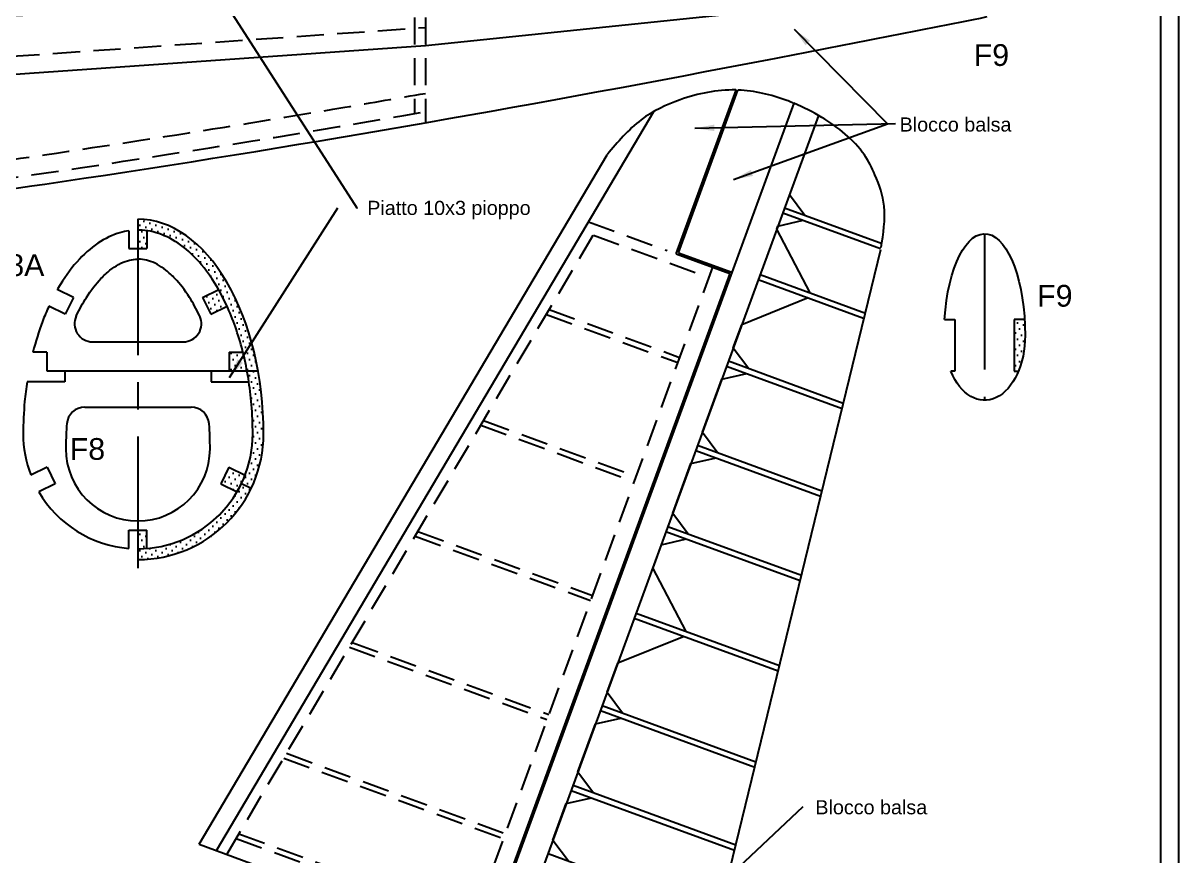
# Model space of a CAD drawing. Header units: millimetres. Extents: x 0 to 7380, y 0 to 3834.
# Drawn here: x 869.8 to 1189, y 308 to 537.9 of the extents above; entities that cross this region are included whole.
import ezdxf

# ---------------------------------------------------------------- set-up
doc = ezdxf.new("R2010")
doc.units = ezdxf.units.MM
doc.header["$LTSCALE"] = 30
doc.linetypes.add('CENTRO', pattern=[2, 1.25, -0.25, 0.25, -0.25])
doc.linetypes.add('NASCOSTA', pattern=[0.375, 0.25, -0.125])
doc.layers.get('0').update_dxf_attribs({"color": 2})
for name, color, linetype in [('1', 1, 'CENTRO'), ('2', 3, 'Continuous'), ('3', 4, 'Continuous'), ('n', 6, 'NASCOSTA'), ('quote', 140, 'Continuous')]:
    doc.layers.add(name, color=color, linetype=linetype)
doc.styles.get("Standard").update_dxf_attribs({"font": 'arial.ttf'})
doc.dimstyles.get("Standard").update_dxf_attribs({"dimscale": 30, "dimtxt": 0.13, "dimasz": 0.18, "dimexe": 0.18, "dimexo": 0.0625, "dimgap": 0.09, "dimtad": 0, "dimtih": 1, "dimtoh": 1, "dimdec": 0, "dimzin": 0, "dimdsep": 46, "dimtxsty": 'Standard', "dimcen": 0.09, "dimadec": 0, "dimazin": 0, "dimtfac": 1, "dimtdec": 0, "dimtofl": 0, "dimtmove": 0, "dimatfit": 3, "dimfxl": 1, "dimtolj": 1, "dimtzin": 0, "dimarcsym": 0})

# ---------------------------------------------------------------- blocks, each defined once
blk = doc.blocks.new('CONT')
at = {"layer": '2'}
for p, q in [((11890, 0), (11890, 8460)), ((11840, 50), (11840, 8410))]:
    blk.add_line(p, q, dxfattribs=at)

msp = doc.modelspace()

# ---------------------------------------------------------------- hatches: boundary and pattern name
at = {"layer": 'quote'}
h = msp.add_hatch(dxfattribs=at)
h.set_pattern_fill('DOTS', color=256, angle=45)
edge = h.paths.add_edge_path(flags=17)
edge.add_spline(control_points=[(903.97, 480.61), (903.52, 480.68), (903.07, 480.72), (902.24, 480.78), (901.86, 480.79), (901.47, 480.79)], knot_values=[3.05708, 3.05708, 3.05708, 3.05708, 3.102816, 3.102816, 3.141589, 3.141589, 3.141589, 3.141589], degree=3, periodic=0)
edge.add_line((901.47, 480.79), (901.47, 475.66))
edge.add_line((901.47, 475.66), (903.97, 475.66))
edge.add_line((903.97, 475.66), (903.97, 480.61))
edge = h.paths.add_edge_path()
edge.add_ellipse((901.47, 424.51), major_axis=(0, -59.29), ratio=0.585289, start_angle=117.7073, end_angle=180)
edge.add_line((901.47, 483.79), (901.47, 480.79))
edge.add_spline(control_points=[(901.47, 480.79), (901.86, 480.79), (902.24, 480.78), (902.69, 480.75), (902.76, 480.74), (902.82, 480.74)], knot_values=[3.095918, 3.095918, 3.095918, 3.095918, 3.134691, 3.134691, 3.141589, 3.141589, 3.141589, 3.141589], degree=3, periodic=0)
edge.add_spline(control_points=[(902.82, 480.74), (903.21, 480.71), (903.59, 480.67), (903.97, 480.61)], knot_values=[3.05708, 3.05708, 3.05708, 3.05708, 3.095918, 3.095918, 3.095918, 3.095918], degree=3, periodic=0)
edge.add_spline(control_points=[(903.97, 480.61), (904.02, 480.6), (904.07, 480.6), (904.11, 480.59)], knot_values=[3.05234, 3.05234, 3.05234, 3.05234, 3.05708, 3.05708, 3.05708, 3.05708], degree=3, periodic=0)
edge.add_spline(control_points=[(904.14, 480.59), (904.61, 480.51), (905.09, 480.42), (905.56, 480.31)], knot_values=[3.003365, 3.003365, 3.003365, 3.003365, 3.051444, 3.051444, 3.051444, 3.051444], degree=3, periodic=0)
edge.add_spline(control_points=[(905.59, 480.3), (906.02, 480.2), (906.45, 480.08), (906.88, 479.94)], knot_values=[2.9586, 2.9586, 2.9586, 2.9586, 3.002475, 3.002475, 3.002475, 3.002475], degree=3, periodic=0)
edge.add_spline(control_points=[(906.96, 479.92), (907.42, 479.77), (907.87, 479.61), (908.33, 479.42)], knot_values=[2.909602, 2.909602, 2.909602, 2.909602, 2.955912, 2.955912, 2.955912, 2.955912], degree=3, periodic=0)
edge.add_spline(control_points=[(908.41, 479.39), (908.52, 479.34), (908.64, 479.29), (909.05, 479.12), (909.35, 478.98), (909.64, 478.84)], knot_values=[2.864855, 2.864855, 2.864855, 2.864855, 2.876608, 2.876608, 2.906937, 2.906937, 2.906937, 2.906937], degree=3, periodic=0)
edge.add_spline(control_points=[(909.64, 478.84), (909.69, 478.82), (909.73, 478.79), (909.78, 478.77)], knot_values=[2.860373, 2.860373, 2.860373, 2.860373, 2.864855, 2.864855, 2.864855, 2.864855], degree=3, periodic=0)
edge.add_spline(control_points=[(909.78, 478.77), (910.21, 478.56), (910.65, 478.33), (911.08, 478.08)], knot_values=[2.815829, 2.815829, 2.815829, 2.815829, 2.860373, 2.860373, 2.860373, 2.860373], degree=3, periodic=0)
edge.add_spline(control_points=[(911.08, 478.08), (911.12, 478.05), (911.17, 478.03), (911.21, 478)], knot_values=[2.811393, 2.811393, 2.811393, 2.811393, 2.815829, 2.815829, 2.815829, 2.815829], degree=3, periodic=0)
edge.add_spline(control_points=[(911.21, 478), (911.6, 477.77), (911.99, 477.53), (912.38, 477.27)], knot_values=[2.771109, 2.771109, 2.771109, 2.771109, 2.811393, 2.811393, 2.811393, 2.811393], degree=3, periodic=0)
edge.add_spline(control_points=[(912.38, 477.27), (912.44, 477.23), (912.5, 477.19), (912.56, 477.15)], knot_values=[2.764828, 2.764828, 2.764828, 2.764828, 2.771109, 2.771109, 2.771109, 2.771109], degree=3, periodic=0)
edge.add_spline(control_points=[(912.56, 477.15), (912.97, 476.87), (913.38, 476.57), (913.79, 476.26)], knot_values=[2.722042, 2.722042, 2.722042, 2.722042, 2.764828, 2.764828, 2.764828, 2.764828], degree=3, periodic=0)
edge.add_spline(control_points=[(913.79, 476.26), (913.85, 476.22), (913.91, 476.17), (913.97, 476.13)], knot_values=[2.715843, 2.715843, 2.715843, 2.715843, 2.722042, 2.722042, 2.722042, 2.722042], degree=3, periodic=0)
edge.add_spline(control_points=[(913.97, 476.13), (914.24, 475.92), (914.5, 475.7), (914.87, 475.4), (914.96, 475.32), (915.06, 475.24)], knot_values=[2.677396, 2.677396, 2.677396, 2.677396, 2.705686, 2.705686, 2.715843, 2.715843, 2.715843, 2.715843], degree=3, periodic=0)
edge.add_spline(control_points=[(915.06, 475.24), (915.13, 475.17), (915.21, 475.11), (915.29, 475.04)], knot_values=[2.669354, 2.669354, 2.669354, 2.669354, 2.677396, 2.677396, 2.677396, 2.677396], degree=3, periodic=0)
edge.add_spline(control_points=[(915.29, 475.04), (915.67, 474.71), (916.05, 474.36), (916.43, 473.99)], knot_values=[2.628305, 2.628305, 2.628305, 2.628305, 2.669354, 2.669354, 2.669354, 2.669354], degree=3, periodic=0)
edge.add_spline(control_points=[(916.43, 473.99), (916.51, 473.92), (916.58, 473.85), (916.65, 473.78)], knot_values=[2.620318, 2.620318, 2.620318, 2.620318, 2.628305, 2.628305, 2.628305, 2.628305], degree=3, periodic=0)
edge.add_spline(control_points=[(916.65, 473.78), (916.99, 473.45), (917.32, 473.1), (917.66, 472.75)], knot_values=[2.583664, 2.583664, 2.583664, 2.583664, 2.620318, 2.620318, 2.620318, 2.620318], degree=3, periodic=0)
edge.add_spline(control_points=[(917.66, 472.75), (917.75, 472.65), (917.83, 472.56), (917.92, 472.46)], knot_values=[2.573824, 2.573824, 2.573824, 2.573824, 2.583664, 2.583664, 2.583664, 2.583664], degree=3, periodic=0)
edge.add_spline(control_points=[(917.92, 472.46), (918.59, 471.74), (919.24, 470.97), (919.88, 470.15)], knot_values=[2.500029, 2.500029, 2.500029, 2.500029, 2.573824, 2.573824, 2.573824, 2.573824], degree=3, periodic=0)
edge.add_spline(control_points=[(919.88, 470.15), (920.05, 469.93), (920.22, 469.71), (920.71, 469.06), (921.02, 468.63), (921.33, 468.19)], knot_values=[2.443062, 2.443062, 2.443062, 2.443062, 2.46317, 2.46317, 2.500029, 2.500029, 2.500029, 2.500029], degree=3, periodic=0)
edge.add_spline(control_points=[(921.33, 468.19), (921.43, 468.04), (921.53, 467.89), (921.64, 467.74)], knot_values=[2.430585, 2.430585, 2.430585, 2.430585, 2.443062, 2.443062, 2.443062, 2.443062], degree=3, periodic=0)
edge.add_spline(control_points=[(921.64, 467.74), (922.35, 466.7), (923.03, 465.6), (923.69, 464.45)], knot_values=[2.344618, 2.344618, 2.344618, 2.344618, 2.430585, 2.430585, 2.430585, 2.430585], degree=3, periodic=0)
edge.add_line((923.74, 464.36), (923.74, 464.36))
edge.add_spline(control_points=[(923.74, 464.36), (923.82, 464.22), (923.9, 464.08), (923.97, 463.94)], knot_values=[2.332071, 2.332071, 2.332071, 2.332071, 2.34243, 2.34243, 2.34243, 2.34243], degree=3, periodic=0)
edge.add_spline(control_points=[(923.97, 463.94), (924.42, 463.14), (924.85, 462.32), (925.27, 461.48)], knot_values=[2.273283, 2.273283, 2.273283, 2.273283, 2.332071, 2.332071, 2.332071, 2.332071], degree=3, periodic=0)
edge.add_spline(control_points=[(925.27, 461.48), (925.51, 460.99), (925.75, 460.5), (925.98, 460)], knot_values=[2.2395, 2.2395, 2.2395, 2.2395, 2.273283, 2.273283, 2.273283, 2.273283], degree=3, periodic=0)
edge.add_spline(control_points=[(925.98, 460), (926.01, 459.93), (926.04, 459.86), (926.07, 459.79)], knot_values=[2.234746, 2.234746, 2.234746, 2.234746, 2.2395, 2.2395, 2.2395, 2.2395], degree=3, periodic=0)
edge.add_line((926.07, 459.79), (926.07, 459.79))
edge.add_spline(control_points=[(926.07, 459.79), (926.15, 459.63), (926.22, 459.47), (926.59, 458.66), (926.87, 458), (927.14, 457.33)], knot_values=[2.180723, 2.180723, 2.180723, 2.180723, 2.191638, 2.191638, 2.234746, 2.234746, 2.234746, 2.234746], degree=3, periodic=0)
edge.add_spline(control_points=[(927.14, 457.33), (927.39, 456.72), (927.63, 456.1), (927.87, 455.47)], knot_values=[2.14129, 2.14129, 2.14129, 2.14129, 2.180723, 2.180723, 2.180723, 2.180723], degree=3, periodic=0)
edge.add_spline(control_points=[(927.87, 455.47), (928.22, 454.54), (928.55, 453.59), (928.87, 452.63)], knot_values=[2.083085, 2.083085, 2.083085, 2.083085, 2.14129, 2.14129, 2.14129, 2.14129], degree=3, periodic=0)
edge.add_spline(control_points=[(928.87, 452.63), (929.06, 452.05), (929.24, 451.47), (929.42, 450.89)], knot_values=[2.048457, 2.048457, 2.048457, 2.048457, 2.083085, 2.083085, 2.083085, 2.083085], degree=3, periodic=0)
edge.add_spline(control_points=[(929.42, 450.89), (929.8, 449.64), (930.15, 448.36), (930.48, 447.06)], knot_values=[1.974316, 1.974316, 1.974316, 1.974316, 2.048457, 2.048457, 2.048457, 2.048457], degree=3, periodic=0)
edge.add_spline(control_points=[(930.48, 447.06), (930.5, 446.94), (930.53, 446.83), (930.56, 446.7), (930.57, 446.7), (930.57, 446.69)], knot_values=[1.967327, 1.967327, 1.967327, 1.967327, 1.973902, 1.973902, 1.974316, 1.974316, 1.974316, 1.974316], degree=3, periodic=0)
edge.add_spline(control_points=[(930.57, 446.69), (930.64, 446.4), (930.71, 446.11), (930.77, 445.83)], knot_values=[1.95103, 1.95103, 1.95103, 1.95103, 1.967327, 1.967327, 1.967327, 1.967327], degree=3, periodic=0)
edge.add_spline(control_points=[(930.77, 445.83), (931.07, 444.54), (931.35, 443.24), (931.59, 441.92)], knot_values=[1.878713, 1.878713, 1.878713, 1.878713, 1.95103, 1.95103, 1.95103, 1.95103], degree=3, periodic=0)
edge.add_line((931.59, 441.92), (934.64, 441.92))
edge = h.paths.add_edge_path(flags=17)
edge.add_spline(control_points=[(926.07, 459.79), (925.34, 461.39), (924.56, 462.92), (923.74, 464.36)], knot_values=[2.234746, 2.234746, 2.234746, 2.234746, 2.34243, 2.34243, 2.34243, 2.34243], degree=3, periodic=0)
edge.add_line((923.74, 464.36), (919.31, 462.16))
edge.add_line((919.31, 462.16), (921.6, 457.56))
edge.add_line((921.6, 457.56), (926.07, 459.79))
edge = h.paths.add_edge_path(flags=17)
edge.add_spline(control_points=[(931.59, 441.92), (931.29, 443.55), (930.95, 445.14), (930.53, 446.83), (930.5, 446.94), (930.48, 447.06)], knot_values=[1.878713, 1.878713, 1.878713, 1.878713, 1.96774, 1.96774, 1.974316, 1.974316, 1.974316, 1.974316], degree=3, periodic=0)
edge.add_line((930.48, 447.06), (926.68, 447.06))
edge.add_line((926.68, 447.06), (926.68, 441.92))
edge.add_line((926.68, 441.92), (931.59, 441.92))
edge = h.paths.add_edge_path()
edge.add_ellipse((901.47, 424.51), major_axis=(0, -59.29), ratio=0.585289, start_angle=90, end_angle=117.7073)
edge.add_line((934.64, 441.92), (931.59, 441.92))
edge.add_spline(control_points=[(931.59, 441.92), (931.78, 440.93), (931.95, 439.93), (932.1, 438.92)], knot_values=[1.824302, 1.824302, 1.824302, 1.824302, 1.878713, 1.878713, 1.878713, 1.878713], degree=3, periodic=0)
edge.add_spline(control_points=[(932.1, 438.92), (932.41, 436.84), (932.66, 434.72), (933.06, 429.91), (933.17, 427.21), (933.17, 424.51)], knot_values=[1.570796, 1.570796, 1.570796, 1.570796, 1.683449, 1.683449, 1.824302, 1.824302, 1.824302, 1.824302], degree=3, periodic=0)
edge.add_arc((901.47, 424.51), 31.7, 339.0396, 360, ccw=False)
edge.add_line((931.08, 413.17), (931.08, 413.16))
edge.add_line((931.08, 413.16), (931.05, 413.1))
edge.add_arc((901.47, 424.51), 31.7, 334.3957, 338.9122, ccw=False)
edge.add_line((930.06, 410.81), (932.77, 409.51))
edge.add_arc((901.47, 424.51), 34.7, 334.3927, 360)
h.paths.add_polyline_path([(932.77, 409.51), (930.06, 410.81, -0.020014), (928.87, 408.56), (928.86, 408.54), (928.86, 408.54, -0.26679), (901.47, 392.81), (901.47, 389.81, 0.2886)])
h.paths.add_polyline_path([(903.97, 397.94), (901.47, 397.94), (901.47, 392.81, 0.019736), (903.97, 392.9)], flags=17)
h.paths.add_polyline_path([(930.06, 410.81, -0.020014), (928.87, 408.56), (928.86, 408.54), (924.35, 410.7), (926.57, 415.33), (931.08, 413.16), (931.05, 413.1, -0.01971)])
h = msp.add_hatch(dxfattribs=at)
h.set_pattern_fill('DOTS', color=256, angle=45)
edge = h.paths.add_edge_path()
edge.add_ellipse((1135.33, 451.64), major_axis=(0, -28.15), ratio=0.397884, start_angle=90, end_angle=111.9907)
edge.add_line((1146.38, 456.1), (1143.53, 456.1))
edge.add_line((1143.53, 456.1), (1143.53, 441.8))
edge.add_line((1143.53, 441.8), (1144.67, 441.8))
edge.add_ellipse((1135.33, 451.64), major_axis=(0, -17.84), ratio=0.627822, start_angle=43.5155, end_angle=90)

# ---------------------------------------------------------------- linework, layer by layer
at = {"layer": '1'}
for p, q in [((901.47, 483.79), (901.47, 387.46)), ((1135.33, 479.79), (1135.33, 433.8))]:
    msp.add_line(p, q, dxfattribs=at)
msp.add_open_spline([(594.77, 531.99), (619.96, 532.48), (684.36, 533.72), (792.31, 538.62), (927.06, 541.15), (1055.11, 547.07), (1138.86, 557.87), (1171.07, 562.02)], degree=3, knots=[0, 0, 0, 0, 75.57534, 193.232242, 324.129117, 479.960605, 577.385911, 577.385911, 577.385911, 577.385911], dxfattribs=at)
at = {"layer": '2'}
for p, q in [((1082.2, 516), (1082.66, 515.81)), ((918.36, 311.2), (1031.09, 501.61)), ((1053.2, 255.9), (1106.63, 475.47)), ((918.36, 311.2), (935.01, 305.1))]:
    msp.add_line(p, q, dxfattribs=at)
msp.add_arc((901.47, 424.51), 34.7, 270, 0, dxfattribs=at)
msp.add_ellipse((901.47, 424.51), major_axis=(0, -59.29), ratio=0.585289, start_param=1.570796, end_param=3.141593, dxfattribs=at)
at = {"layer": '2', "extrusion": (0, 0, -1)}
for major_axis, ratio, start_param, end_param in [((0, -28.15), 0.397884, 1.730115, 4.712389), ((0, -17.84), 0.627822, 4.712389, 7.269753)]:
    msp.add_ellipse((1135.33, 451.64), major_axis=major_axis, ratio=ratio, start_param=start_param, end_param=end_param, dxfattribs=at)
at = {"layer": '2'}
for points, knots in [([(629.64, 466.59), (631.91, 466.74), (679.07, 469.87), (764.87, 478.44), (911.58, 497.71), (1033.12, 519.42), (1116.01, 535.74), (1136.07, 539.72)], [377.181906, 377.181906, 377.181906, 377.181906, 384.010044, 518.988767, 635.738099, 827.8654, 889.211836, 889.211836, 889.211836, 889.211836]), ([(1066.68, 519.47), (1066.66, 519.47), (1061.42, 519.59), (1052.16, 517.7), (1039.54, 511.68), (1034, 505.08), (1031.09, 501.61)], [67.437425, 67.437425, 67.437425, 67.437425, 67.509494, 83.140369, 95.231432, 108.665486, 108.665486, 108.665486, 108.665486]), ([(1082.2, 516), (1081.71, 516.2), (1076.92, 518.06), (1071.81, 519.27), (1067.21, 519.45)], [51.52129, 51.52129, 51.52129, 51.52129, 53.10905, 66.911016, 66.911016, 66.911016, 66.911016]), ([(1106.73, 475.95), (1107.36, 479.79), (1108.48, 486.65), (1105.59, 495.29), (1100.9, 504.5), (1092.53, 511.03), (1085.32, 514.7), (1082.66, 515.81)], [0, 0, 0, 0, 11.491589, 20.511254, 26.706525, 42.374873, 51.02067, 51.02067, 51.02067, 51.02067])]:
    msp.add_open_spline(points, degree=3, knots=knots, dxfattribs=at)
at = {"layer": '3'}
for p, q in [((980.86, 531.74), (1136.07, 547.87)), ((597.77, 504.99), (980.86, 531.74)), ((1050.12, 474.25), (1066.68, 519.47)), ((1050.76, 474.55), (1067.21, 519.45)), ((1082.66, 515.81), (998.41, 285.87)), ((923.13, 309.45), (1043.95, 513.52)), ((1089.42, 512.46), (1005.07, 282.25)), ((1089.42, 512.46), (1005.07, 282.25)), ((1081.42, 490.62), (1085.7, 484.9)), ((1079.56, 485.55), (1106.54, 475.67)), ((1080.08, 486.96), (1107.05, 477.08)), ((1078.22, 481.89), (1085.18, 483.49)), ((898.97, 480.61), (898.97, 475.66)), ((903.97, 480.61), (903.97, 475.66)), ((1077.9, 481), (1078.22, 481.89)), ((1087.13, 463.46), (1077.9, 481)), ((898.97, 475.66), (903.97, 475.66)), ((1050.12, 474.25), (1064.92, 468.83)), ((1050.76, 474.55), (1065.56, 469.13)), ((1064.92, 468.83), (997.97, 286.11)), ((1072.81, 467.12), (1101.92, 456.45)), ((1073.32, 468.52), (1102.43, 457.86)), ((883.64, 462.16), (879.16, 464.39)), ((919.31, 462.16), (923.79, 464.39)), ((881.35, 457.56), (876.87, 459.79)), ((883.64, 462.16), (881.35, 457.56)), ((919.31, 462.16), (921.6, 457.56)), ((921.6, 457.56), (926.07, 459.79)), ((1086.62, 462.06), (1068.24, 454.64)), ((1065.92, 448.31), (1068.24, 454.64)), ((1124.27, 456.1), (1127.13, 456.1)), ((1127.13, 456.1), (1127.13, 441.8)), ((1143.53, 456.1), (1143.53, 441.8)), ((1146.38, 456.1), (1143.53, 456.1)), ((876.27, 447.06), (872.47, 447.06)), ((876.27, 447.06), (876.27, 441.92)), ((888.95, 449.92), (914, 449.92)), ((926.68, 447.06), (930.48, 447.06)), ((926.68, 447.06), (926.68, 441.92)), ((1065.92, 448.31), (1070.2, 442.59)), ((1064.58, 444.65), (1096.3, 433.03)), ((876.27, 441.92), (934.64, 441.92)), ((881.27, 441.92), (881.27, 438.92)), ((921.68, 441.92), (921.68, 438.92)), ((1062.72, 439.58), (1069.68, 441.18)), ((1064.06, 443.24), (1095.95, 431.56)), ((1127.13, 441.8), (1125.98, 441.8)), ((1143.53, 441.8), (1144.67, 441.8)), ((881.27, 438.92), (870.85, 438.92)), ((921.68, 438.92), (932.1, 438.92)), ((1057.39, 425.03), (1062.72, 439.58)), ((886.81, 431.92), (916.14, 431.92)), ((1057.39, 425.03), (1061.67, 419.31)), ((1055.53, 419.96), (1090.05, 407.31)), ((1056.05, 421.37), (1090.4, 408.78)), ((876.37, 415.33), (871.87, 413.16)), ((876.37, 415.33), (878.59, 410.7)), ((926.57, 415.33), (924.35, 410.7)), ((926.57, 415.33), (931.08, 413.16)), ((1049.18, 402.63), (1054.19, 416.3)), ((1054.19, 416.3), (1061.15, 417.9)), ((931.08, 413.16), (928.86, 408.54)), ((878.59, 410.7), (874.09, 408.54)), ((924.35, 410.7), (928.86, 408.54)), ((1049.18, 402.63), (1053.46, 396.91)), ((898.97, 397.94), (903.97, 397.94)), ((898.97, 392.9), (898.97, 397.94)), ((903.97, 392.9), (903.97, 397.94)), ((1047.32, 397.56), (1084.37, 383.99)), ((1047.84, 398.97), (1084.73, 385.46)), ((1045.98, 393.91), (1043.65, 387.53)), ((1045.98, 393.91), (1052.95, 395.5)), ((1052.89, 369.99), (1043.65, 387.53)), ((1038.56, 373.64), (1078.31, 359.08)), ((1039.08, 375.05), (1078.67, 360.54)), ((1052.37, 368.58), (1033.99, 361.16)), ((1031.06, 353.17), (1033.99, 361.16)), ((1031.06, 353.17), (1035.34, 347.45)), ((1029.2, 348.1), (1071.84, 332.48)), ((1029.72, 349.51), (1072.19, 333.95)), ((1027.86, 344.44), (1034.82, 346.04)), ((1022.99, 331.16), (1027.86, 344.44)), ((1022.99, 331.16), (1027.28, 325.44)), ((1021.14, 326.09), (1066.26, 309.56)), ((1021.65, 327.5), (1066.61, 311.03)), ((1019.8, 322.43), (1026.76, 324.03)), ((1016.09, 312.32), (1019.8, 322.43)), ((1016.09, 312.32), (1020.37, 306.6)), ((1014.75, 308.66), (1061.84, 291.41))]:
    msp.add_line(p, q, dxfattribs=at)
for centre, radius, start, end in [((888.95, 454.92), 5, 154.6832, 270), ((914, 454.92), 5, 270, 25.3168), ((886.81, 426.92), 5, 90, 175.627), ((916.14, 426.92), 5, 4.373, 90), ((901.47, 424.51), 31.7, 180, 200.9604), ((901.47, 424.51), 31.7, 270, 0), ((901.47, 420.38), 19.91, 180, 0), ((901.47, 424.51), 31.7, 210.248, 265.4774)]:
    msp.add_arc(centre, radius, start, end, dxfattribs=at)
for points, knots in [([(898.97, 480.61), (898.14, 480.49), (897.31, 480.31), (894.44, 479.47), (892.4, 478.5), (888.4, 475.8), (886.44, 474.07), (882.73, 469.88), (880.98, 467.42), (879.32, 464.56), (879.27, 464.46), (879.21, 464.36)], [3.2261033, 3.2261033, 3.2261033, 3.2261033, 3.3104473, 3.3104473, 3.5180789, 3.5180789, 3.7257105, 3.7257105, 3.9333421, 3.9333421, 3.9407637, 3.9407637, 3.9407637, 3.9407637]), ([(933.17, 424.51), (933.17, 427.21), (933.06, 429.91), (932.44, 437.44), (931.67, 442.2), (929.46, 451.22), (928.01, 455.46), (924.58, 463.14), (922.58, 466.57), (918.63, 471.83), (916.73, 473.85), (912.81, 477.11), (910.79, 478.37), (906.72, 480.12), (904.67, 480.62), (902.24, 480.78), (901.86, 480.79), (901.47, 480.79)], [1.570796, 1.570796, 1.570796, 1.570796, 1.71165, 1.71165, 1.96774, 1.96774, 2.22383, 2.22383, 2.479921, 2.479921, 2.687552, 2.687552, 2.895184, 2.895184, 3.102816, 3.102816, 3.141589, 3.141589, 3.141589, 3.141589]), ([(884.43, 457.06), (884.44, 457.1), (884.46, 457.13), (885.34, 458.98), (886.27, 460.66), (888.53, 464.23), (889.89, 465.97), (892.08, 468.29), (892.92, 469.05), (894.55, 470.33), (895.34, 470.86), (896.97, 471.76), (897.78, 472.1), (899.33, 472.58), (900.06, 472.71), (901.01, 472.78), (901.25, 472.79), (901.48, 472.79)], [2.2504029, 2.2504029, 2.2504029, 2.2504029, 2.2530442, 2.2530442, 2.3962634, 2.3962634, 2.5892217, 2.5892217, 2.7087525, 2.7087525, 2.8282832, 2.8282832, 2.9632812, 2.9632812, 3.0982791, 3.0982791, 3.1415895, 3.1415895, 3.1415895, 3.1415895]), ([(918.52, 457.06), (918.5, 457.1), (918.49, 457.13), (917.61, 458.98), (916.68, 460.66), (914.42, 464.23), (913.06, 465.97), (910.86, 468.29), (910.03, 469.05), (908.4, 470.33), (907.6, 470.86), (905.98, 471.76), (905.16, 472.1), (903.62, 472.58), (902.89, 472.71), (901.93, 472.78), (901.7, 472.79), (901.47, 472.79)], [2.2504029, 2.2504029, 2.2504029, 2.2504029, 2.2530442, 2.2530442, 2.3962634, 2.3962634, 2.5892217, 2.5892217, 2.7087525, 2.7087525, 2.8282832, 2.8282832, 2.9632812, 2.9632812, 3.0982791, 3.0982791, 3.1415895, 3.1415895, 3.1415895, 3.1415895]), ([(876.87, 459.79), (876.24, 458.42), (875.65, 456.99), (874.09, 452.84), (873.21, 450), (872.47, 447.06)], [4.0484373, 4.0484373, 4.0484373, 4.0484373, 4.1409738, 4.1409738, 4.3088689, 4.3088689, 4.3088689, 4.3088689]), ([(870.85, 438.92), (870.58, 437.12), (870.35, 435.29), (869.91, 430.49), (869.77, 427.5), (869.77, 424.51)], [4.4588846, 4.4588846, 4.4588846, 4.4588846, 4.556237, 4.556237, 4.712389, 4.712389, 4.712389, 4.712389]), ([(881.82, 427.31), (881.71, 425.82), (881.63, 424.32), (881.57, 422.01), (881.56, 421.19), (881.56, 420.38)], [7.7185365, 7.7185365, 7.7185365, 7.7185365, 7.8063395, 7.8063395, 7.8539816, 7.8539816, 7.8539816, 7.8539816]), ([(921.39, 420.38), (921.39, 422.68), (921.3, 424.99), (921.13, 427.28), (921.13, 427.29), (921.12, 427.31)], [4.712389, 4.712389, 4.712389, 4.712389, 4.8471162, 4.8471162, 4.8478245, 4.8478245, 4.8478245, 4.8478245])]:
    msp.add_open_spline(points, degree=3, knots=knots, dxfattribs=at)
at = {"layer": 'n'}
for p, q in [((977.86, 562.02), (977.86, 512.95)), ((980.86, 562.02), (980.86, 510.43)), ((597.42, 509.98), (980.86, 536.75)), ((1025.95, 483.11), (1047.64, 475.16)), ((926, 308.4), (1028.81, 482.06)), ((1027.26, 479.43), (1059.19, 467.73)), ((1060.22, 470.55), (985.08, 265.45)), ((1060.22, 470.55), (985.08, 265.45)), ((1014.28, 457.52), (1050.57, 444.22)), ((1015.06, 458.83), (1051.09, 445.63)), ((996.92, 428.2), (1039.05, 412.76)), ((996.15, 426.89), (1038.53, 411.36)), ((978.01, 396.26), (1026.49, 378.49)), ((978.79, 397.57), (1027.01, 379.9)), ((959.88, 365.63), (1014.45, 345.63)), ((960.65, 366.94), (1014.97, 347.04)), ((942.52, 336.31), (1002.93, 314.17)), ((941.74, 335), (1002.41, 312.77)), ((929.38, 314.11), (994.2, 290.36)), ((928.6, 312.8), (993.69, 288.95))]:
    msp.add_line(p, q, dxfattribs=at)
for points, knots in [([(629.12, 474.57), (653.96, 476.19), (678.79, 478.24), (722.52, 482.45), (741.44, 484.47), (775.71, 488.38), (791.06, 490.23), (821.74, 494.1), (837.06, 496.13), (870.12, 500.73), (887.84, 503.34), (923.26, 508.84), (940.95, 511.72), (966.04, 515.98), (973.45, 517.25), (980.86, 518.55)], [377.181906, 377.181906, 377.181906, 377.181906, 452.159083, 452.159083, 509.349739, 509.349739, 555.826038, 555.826038, 602.302337, 602.302337, 656.183526, 656.183526, 710.064715, 710.064715, 732.66559, 732.66559, 732.66559, 732.66559]), ([(626.1, 469.36), (626.42, 469.38), (626.74, 469.41), (627.06, 469.43), (627.86, 469.48), (628.65, 469.53), (629.44, 469.58), (629.44, 469.58), (629.44, 469.58), (629.44, 469.58), (649.92, 470.91), (670.38, 472.54), (711.26, 476.28), (731.69, 478.38), (765.46, 482.16), (778.81, 483.72), (805.49, 486.98), (818.82, 488.69), (849.95, 492.83), (867.73, 495.33), (917.34, 502.72), (949.13, 507.93), (980.86, 513.47)], [373.821162, 373.821162, 373.821162, 373.821162, 374.790577, 374.790577, 374.790577, 377.181436, 377.181436, 377.181436, 377.181906, 377.181906, 377.181906, 438.828335, 438.828335, 500.474764, 500.474764, 540.826356, 540.826356, 581.177948, 581.177948, 635.093578, 635.093578, 731.790667, 731.790667, 731.790667, 731.790667])]:
    msp.add_open_spline(points, degree=3, knots=knots, dxfattribs=at)
at = {"layer": 'quote'}
msp.add_line((930.06, 410.81), (932.77, 409.51), dxfattribs=at)

# ---------------------------------------------------------------- block references
at = {"xscale": 0.1, "yscale": 0.1, "zscale": 0.1}
msp.add_blockref('CONT', (0, 0), dxfattribs=at)

# ---------------------------------------------------------------- texts
at = {"layer": '3'}
for s, p in [('F9', (1132.32, 526.12)), ('F8A', (860.26, 468.11)), ('F9', (1149.85, 459.65)), ('F8', (882.63, 417.35))]:
    msp.add_text(s, height=6, dxfattribs=at).set_placement(p)
at = {"layer": 'quote', "char_height": 3.9, "attachment_point": 1}
for s, insert in [('\\A1;Blocco balsa', (1111.86, 511.9)), ('\\A1;Piatto 10x3 pioppo', (964.81, 488.87)), ('\\A1;Blocco balsa', (1088.59, 323.37))]:
    msp.add_mtext(s, dxfattribs=dict(at, insert=insert))

# ---------------------------------------------------------------- leaders
at = {"layer": 'quote', "annotation_type": 0, "has_hookline": 1, "hookline_direction": 0}
for points, text_width in [([(914.96, 560.06), (961.93, 486.92), (962.11, 486.92)], 47.81), ([(783.87, 361.8), (819.86, 369.9)], 47.23)]:
    msp.add_leader(points, dimstyle='Standard', override={"dimgap": 0.09, "dimtad": 0}, dxfattribs=dict(at, text_width=text_width))
at = {"layer": 'quote'}
for points in [[(1082.71, 536.27), (1108.49, 510.17)], [(1065.99, 494.73), (1108.49, 510.17)], [(1055.27, 508.89), (1110.73, 510.25)], [(926.8, 440.04), (956.71, 486.92)], [(1034.84, 274.22), (1085.22, 321.64)]]:
    msp.add_leader(points, dimstyle='Standard', override={"dimgap": 0.09, "dimtad": 0}, dxfattribs=at)

doc.saveas('drawing.dxf')
